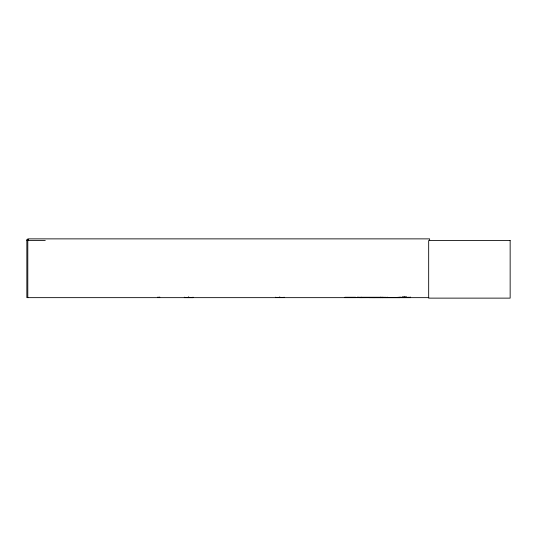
<?xml version="1.0" encoding="UTF-8"?>
<svg xmlns="http://www.w3.org/2000/svg" width="537" height="537" viewBox="0 0 537 537"><rect width="100%" height="100%" fill="white"/><g stroke="black" fill="none" stroke-linecap="round" stroke-linejoin="round"><path stroke-width="0.81" d="M399.085 297.646L399.159 297.169M407.617 297.646L407.69 297.169M400.307 297.572L400.327 297.169M408.691 297.646L408.785 297.169M357.387 297.572L357.078 297.585M382.478 297.626L382.331 297.263L359.595 297.263L359.441 297.612L410.617 297.626M359.595 297.263L359.991 297.417M361.381 297.626L361.226 297.263L361.106 297.646L361.623 297.263L361.75 297.639M382.223 297.626L382.331 297.263M384.667 297.505L385.251 297.438M385.949 297.189L386.224 297.646M398.3 297.632L398.092 297.169M399.548 297.646L399.629 297.189M399.75 297.632L369.422 297.632M369.624 297.632L369.51 297.391M372.926 297.632L373.114 297.646M374.202 297.632L374.39 297.646M382.398 297.632L382.68 297.632M382.586 297.646L382.753 297.189M383.754 297.189L383.673 297.632M384.076 297.189L383.76 297.391M406.724 297.626L406.596 297.263L384.573 297.599L385.23 297.263L385.378 297.646M385.593 297.632L385.996 297.391M386.674 297.417L387.157 297.438M387.264 297.189L386.982 297.639M387.311 297.632L387.137 297.263L386.539 297.626M404.603 297.048L404.838 297.646M405.999 297.626L406.596 297.263M406.247 297.048L406.314 297.612M380.572 297.646L380.693 297.263L380.807 297.626M381.834 297.626L381.935 297.263L382.049 297.626M406.569 297.438L359.709 297.626M28.528 239.475L26.85 239.475L26.85 297.646L428.781 297.646M26.85 240.556L45.269 240.556M344.935 297.27L355.689 297.27M344.915 297.411L355.709 297.424M275.414 297.525L284.053 297.525M344.929 297.612L355.702 297.612M410.147 297.585L410.114 297.209M402.985 297.585L402.951 297.209L402.918 297.646M404.509 297.626L404.22 297.263L404.032 297.599L404.448 297.048M384.761 297.263L384.948 297.612M410.537 297.572L410.523 297.169M402.079 297.572L402.085 297.048M409.033 297.585L409.013 297.169M400.495 297.585L400.481 297.169M429.62 240.556L429.62 238.871L27.796 238.871L27.796 297.646M410.08 297.169L410.08 297.646M406.086 297.048L406.086 297.646M405.952 297.048L405.952 297.646M405.838 297.048L405.838 297.646M405.247 297.169L405.247 297.646M404.891 297.048L404.891 297.646M404.744 297.048L404.744 297.646M403.717 297.048L403.717 297.646M403.703 297.169L403.703 297.646M403.421 297.048L403.421 297.646M402.77 297.048L402.77 297.646M402.334 297.048L402.334 297.646M358.454 297.048L358.447 297.646M357.521 297.169L357.521 297.646M357.461 297.169L357.461 297.646M284.053 297.169L284.053 297.646M279.884 297.048L279.884 297.646M279.582 297.048L279.582 297.646M275.414 297.169L275.414 297.646M192.984 297.169L192.978 297.646L184.345 297.626L184.345 297.169M188.809 297.048L188.816 297.646M188.5 296.927L188.521 297.646M159.717 296.927L159.717 297.646M158.039 296.927L158.039 297.646M380.303 297.263L380.183 297.646L380.303 297.263M510.15 240.556L428.674 240.556L428.674 298.129L510.15 298.129L510.15 240.556"/></g></svg>
